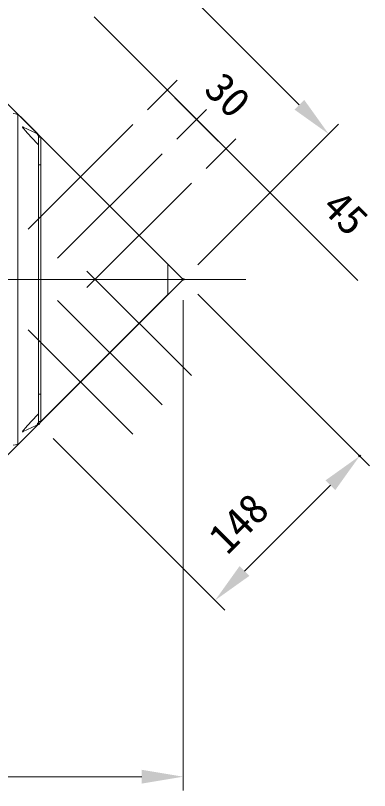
# Model space of a CAD drawing. Units: millimetres, scale not verified. Extents: x -203 to 203, y -143 to 143.
# Drawn here: x 51.3 to 76.9, y 49 to 105.1 of the extents above; entities that cross this region are included whole.
import ezdxf
from ezdxf.enums import TextEntityAlignment as Align

# ---------------------------------------------------------------- set-up
doc = ezdxf.new("R2010")
doc.units = ezdxf.units.MM
doc.header["$LTSCALE"] = 0.25
doc.header["$PDMODE"] = 32
doc.header["$PDSIZE"] = 0.125
for name, color, linetype, lineweight in [('0-1_DIMENSION_LINES$02_DIMENSI', 7, 'Continuous', 18), ('0-8_DIMENSION_LINES$03_LINES', 7, 'Continuous', 18), ('0-9_DIMENSION_LINES$04_SUB_LIN', 4, 'Continuous', 18), ('0-A_DIMENSION_LINES$01_CENTER_', 7, 'Continuous', 18)]:
    doc.layers.add(name, color=color, linetype=linetype, lineweight=lineweight)
doc.layers.add('0-2_DEFPOINTS', color=7, linetype='Continuous')
doc.styles.add('ＭＳ ゴシック', font='')
doc.styles.get('ＭＳ ゴシック').set_extended_font_data('MS Gothic')

# ---------------------------------------------------------------- blocks, each defined once
blk = doc.blocks.new('D8')
at = {"layer": '0-1_DIMENSION_LINES$02_DIMENSI'}
for p, q in [((237.6167, 247.5115), (260.2626, 270.1574)), ((281.8617, 247.1441), (261.6767, 267.3291)), ((274.5207, 235.5607), (284.69, 245.73))]:
    blk.add_line(p, q, dxfattribs=at)
for points in [[(262.0302, 267.6826), (261.3231, 266.9756), (259.5555, 269.4503)], [(281.5082, 246.7905), (282.2152, 247.4976), (283.9829, 245.0229)]]:
    blk.add_solid(points, dxfattribs=at)
at = {"layer": '0-2_DEFPOINTS'}
for p in [(259.5555, 269.4503), (236.556, 246.4508), (273.46, 234.5)]:
    blk.add_point(p, dxfattribs=at)
at = {"layer": '0-1_DIMENSION_LINES$02_DIMENSI', "style": 'ＭＳ ゴシック'}
blk.add_text('345', height=2.199, rotation=315, dxfattribs=at).set_placement((269.4458, 260.9741), align=Align.BOTTOM_LEFT)
blk = doc.blocks.new('D9')
at = {"layer": '0-1_DIMENSION_LINES$02_DIMENSI'}
for p, q in [((273.46, 233), (273.46, 197.5)), ((234.7564, 230.4135), (234.7564, 197.5)), ((270.4602, 198.5), (237.7562, 198.5))]:
    blk.add_line(p, q, dxfattribs=at)
for points in [[(237.7562, 199), (237.7562, 198), (234.7564, 198.5)], [(270.4602, 198), (270.4602, 199), (273.46, 198.5)]]:
    blk.add_solid(points, dxfattribs=at)
at = {"layer": '0-2_DEFPOINTS'}
for p in [(273.46, 234.5), (234.7564, 231.9135), (234.7564, 198.5)]:
    blk.add_point(p, dxfattribs=at)
at = {"layer": '0-1_DIMENSION_LINES$02_DIMENSI', "style": 'ＭＳ ゴシック'}
blk.add_text('390', height=2.199, dxfattribs=at).set_placement((249.8225, 199.5), align=Align.BOTTOM_LEFT)
blk = doc.blocks.new('D10')
at = {"layer": '0-1_DIMENSION_LINES$02_DIMENSI'}
for p, q in [((274.5202, 233.4388), (286.9375, 221.0096)), ((264.0602, 222.9888), (276.4775, 210.5596)), ((277.8929, 213.3873), (284.1085, 219.5969))]:
    blk.add_line(p, q, dxfattribs=at)
for points in [[(284.4618, 219.2432), (283.7551, 219.9506), (286.2307, 221.7171)], [(277.5395, 213.741), (278.2463, 213.0336), (275.7707, 211.2671)]]:
    blk.add_solid(points, dxfattribs=at)
at = {"layer": '0-2_DEFPOINTS'}
for p in [(273.46, 234.5), (263, 224.05), (286.2307, 221.7171)]:
    blk.add_point(p, dxfattribs=at)
at = {"layer": '0-1_DIMENSION_LINES$02_DIMENSI', "style": 'ＭＳ ゴシック'}
blk.add_text('148', height=2.199, rotation=44.973, dxfattribs=at).set_placement((277.1104, 214.0191), align=Align.BOTTOM_LEFT)

msp = doc.modelspace()

# ---------------------------------------------------------------- linework, layer by layer
at = {"layer": '0-1_DIMENSION_LINES$02_DIMENSI', "color": 1}
for p, q in [((57.0123, 105.0082), (76.1042, 85.9163)), ((62.3156, 99.7049), (59.1336, 102.8868)), ((64.4369, 97.5835), (61.255, 100.7655)), ((60.8763, 98.2655), (63.0227, 100.412)), ((62.9976, 96.1442), (65.144, 98.2906)), ((62.9976, 96.1442), (65.144, 98.2906)), ((66.5583, 95.4622), (63.3763, 98.6442)), ((67.6189, 94.4016), (64.4369, 97.5835)), ((65.1189, 94.0229), (67.2654, 96.1693)), ((65.1189, 94.0229), (67.2654, 96.1693)), ((69.7402, 92.2802), (66.5583, 95.4622)), ((64.5207, 87.0607), (70.4473, 92.9873)), ((72.9222, 89.0983), (69.7402, 92.2802))]:
    msp.add_line(p, q, dxfattribs=at)
at = {"layer": '0-8_DIMENSION_LINES$03_LINES'}
for p, q in [((63.46, 86), (28.46, 121)), ((51.7275, 97.7725), (52.9121, 96.5879)), ((53, 96.3757), (53, 86)), ((53, 96.3), (53.16, 96.3)), ((53.16, 96.3), (53.16, 75.7)), ((53.16, 96.3), (62.36, 87.1)), ((53, 94.3), (53.16, 94.3)), ((53, 90.7156), (53, 90.7136)), ((62.36, 84.9), (62.36, 87.1)), ((33, 55.54), (63.46, 86)), ((53, 75.6243), (53, 86)), ((53.16, 75.7), (62.36, 84.9)), ((53, 81.2844), (53, 81.2864)), ((53, 77.7), (53.16, 77.7)), ((51.7275, 74.2275), (52.9121, 75.4121)), ((53, 75.7), (53.16, 75.7))]:
    msp.add_line(p, q, dxfattribs=at)
for centre, radius, start, end in [((51.1686, 97.2), 0.8, 45.686, 90), ((51.1686, 97.2), 0.8, 45, 45.686), ((52.7, 96.3757), 0.3, 360, 45), ((52.7, 75.6243), 0.3, 315, 0), ((51.1686, 74.8), 0.8, 270, 314.314), ((51.1686, 74.8), 0.8, 314.314, 315)]:
    msp.add_arc(centre, radius, start, end, dxfattribs=at)
at = {"layer": '0-9_DIMENSION_LINES$04_SUB_LIN'}
for p, q in [((51.5, 97.9281), (51.5, 86)), ((51.8291, 97.0477), (51.8292, 97.048)), ((51.8291, 97.0475), (51.8291, 97.0477)), ((51.8291, 97.0472), (51.8291, 97.0475)), ((51.8291, 97.047), (51.8291, 97.0472)), ((51.8291, 97.0468), (51.8291, 97.047)), ((51.8291, 97.0466), (51.8291, 97.0468)), ((51.8291, 97.0464), (51.8291, 97.0466)), ((51.8291, 97.0462), (51.8291, 97.0464)), ((51.8292, 97.0458), (51.8291, 97.0462)), ((51.8292, 97.0486), (51.8293, 97.0487)), ((51.8292, 97.0484), (51.8292, 97.0486)), ((51.8292, 97.0483), (51.8292, 97.0484)), ((51.8292, 97.0482), (51.8292, 97.0483)), ((51.8292, 97.048), (51.8292, 97.0482)), ((51.8292, 97.0454), (51.8292, 97.0458)), ((51.8293, 97.0449), (51.8292, 97.0454)), ((51.8293, 97.049), (51.8294, 97.0491)), ((51.8293, 97.0488), (51.8293, 97.049)), ((51.8293, 97.0487), (51.8293, 97.0488)), ((51.8293, 97.0445), (51.8293, 97.0449)), ((51.8294, 97.0441), (51.8293, 97.0445)), ((51.8294, 97.0492), (51.8295, 97.0494)), ((51.8294, 97.0491), (51.8294, 97.0492)), ((51.8295, 97.0436), (51.8294, 97.0441)), ((51.8295, 97.0495), (51.8296, 97.0496)), ((51.8295, 97.0494), (51.8295, 97.0495)), ((51.8297, 97.043), (51.8295, 97.0436)), ((51.8296, 97.0497), (51.8297, 97.0499)), ((51.8296, 97.0496), (51.8296, 97.0497)), ((51.8297, 97.05), (51.8298, 97.0501)), ((51.8297, 97.0499), (51.8297, 97.05)), ((51.8298, 97.0425), (51.8297, 97.043)), ((51.8298, 97.0502), (51.8299, 97.0503)), ((51.8298, 97.0501), (51.8298, 97.0502)), ((51.8299, 97.0419), (51.8298, 97.0425)), ((51.8299, 97.0504), (51.83, 97.0505)), ((51.8299, 97.0503), (51.8299, 97.0504)), ((51.8303, 97.0409), (51.8299, 97.0419)), ((51.83, 97.0505), (51.8301, 97.0506)), ((51.8301, 97.0506), (51.8302, 97.0507)), ((51.8302, 97.0507), (51.8303, 97.0508)), ((51.8302, 97.0507), (51.8302, 97.0507)), ((51.8303, 97.0508), (51.8304, 97.0509)), ((51.8306, 97.0398), (51.8303, 97.0409)), ((51.8304, 97.0509), (51.8305, 97.051)), ((51.8305, 97.051), (51.8306, 97.0511)), ((51.8305, 97.051), (51.8305, 97.051)), ((51.8306, 97.0512), (51.8307, 97.0512)), ((51.8306, 97.0511), (51.8306, 97.0512)), ((51.8306, 97.0511), (51.8306, 97.0511)), ((51.831, 97.0388), (51.8306, 97.0398)), ((51.8307, 97.0513), (51.8308, 97.0513)), ((51.8307, 97.0512), (51.8307, 97.0513)), ((51.8308, 97.0513), (51.8309, 97.0513)), ((51.8309, 97.0514), (51.831, 97.0514)), ((51.8309, 97.0513), (51.8309, 97.0514)), ((51.831, 97.0515), (51.8311, 97.0515)), ((51.831, 97.0514), (51.831, 97.0515)), ((51.8314, 97.0377), (51.831, 97.0388)), ((51.8311, 97.0515), (51.8312, 97.0515)), ((51.8312, 97.0516), (51.8313, 97.0516)), ((51.8312, 97.0515), (51.8312, 97.0516)), ((51.8313, 97.0516), (51.8315, 97.0517)), ((51.8322, 97.0356), (51.8314, 97.0377)), ((51.8315, 97.0517), (51.8316, 97.0517)), ((51.8316, 97.0517), (51.8317, 97.0518)), ((51.8317, 97.0518), (51.8319, 97.0519)), ((51.8319, 97.0519), (51.832, 97.0519)), ((51.832, 97.0519), (51.8321, 97.0519)), ((51.8321, 97.0519), (51.8323, 97.052)), ((51.8335, 97.0328), (51.8322, 97.0356)), ((51.8323, 97.052), (51.8324, 97.052)), ((51.8324, 97.052), (51.8326, 97.0521)), ((51.8326, 97.0521), (51.8327, 97.0521)), ((51.8327, 97.0521), (51.8329, 97.0521)), ((51.8329, 97.0521), (51.8331, 97.0522)), ((51.8331, 97.0522), (51.8333, 97.0522)), ((51.8333, 97.0522), (51.8335, 97.0522)), ((51.8335, 97.0522), (51.8337, 97.0522)), ((51.8349, 97.03), (51.8335, 97.0328)), ((51.8337, 97.0522), (51.8338, 97.0523)), ((51.8338, 97.0523), (51.834, 97.0523)), ((51.834, 97.0523), (51.8342, 97.0523)), ((51.8342, 97.0523), (51.8344, 97.0523)), ((51.8344, 97.0523), (51.8346, 97.0523)), ((51.8346, 97.0523), (51.8348, 97.0523)), ((51.8348, 97.0523), (51.835, 97.0523)), ((51.8364, 97.0273), (51.8349, 97.03)), ((51.835, 97.0523), (51.8354, 97.0523)), ((51.8354, 97.0523), (51.8358, 97.0522)), ((51.8358, 97.0522), (51.8362, 97.0522)), ((51.8362, 97.0522), (51.8365, 97.0521)), ((51.8379, 97.0246), (51.8364, 97.0273)), ((51.8365, 97.0521), (51.8369, 97.0521)), ((51.8369, 97.0521), (51.8373, 97.052)), ((51.8373, 97.052), (51.8377, 97.0519)), ((51.8377, 97.0519), (51.8381, 97.0518)), ((51.84, 97.0208), (51.8379, 97.0246)), ((51.8381, 97.0518), (51.8388, 97.0516)), ((51.8388, 97.0516), (51.84, 97.0513)), ((51.84, 97.0513), (51.8412, 97.0509)), ((51.8423, 97.0172), (51.84, 97.0208)), ((51.8412, 97.0509), (51.8423, 97.0505)), ((51.8423, 97.0505), (51.8435, 97.0501)), ((51.8469, 97.0099), (51.8423, 97.0172)), ((51.8435, 97.0501), (51.8446, 97.0497)), ((51.8446, 97.0497), (51.8457, 97.0492)), ((51.8457, 97.0492), (51.848, 97.0482)), ((51.8526, 97.0012), (51.8469, 97.0099)), ((51.8586, 96.9927), (51.8526, 97.0012)), ((51.8743, 96.9711), (51.8586, 96.9927)), ((51.8906, 96.9499), (51.8743, 96.9711)), ((52.8268, 96.5808), (51.8906, 97.0173)), ((51.9319, 96.8984), (51.8906, 96.9499)), ((52.0515, 96.7586), (51.9319, 96.8984)), ((52.2129, 96.5788), (52.0515, 96.7586)), ((52.9121, 95.8384), (52.2129, 96.5788)), ((51.5, 74.0719), (51.5, 86)), ((52.9121, 76.1616), (52.2129, 75.4212)), ((52.8268, 75.4192), (51.8906, 74.9827)), ((52.0515, 75.2414), (51.9319, 75.1016)), ((52.2129, 75.4212), (52.0515, 75.2414)), ((51.8292, 74.9542), (51.8291, 74.9538)), ((51.8291, 74.9538), (51.8291, 74.9536)), ((51.8291, 74.9536), (51.8291, 74.9534)), ((51.8291, 74.9534), (51.8291, 74.9532)), ((51.8291, 74.9532), (51.8291, 74.953)), ((51.8291, 74.953), (51.8291, 74.9528)), ((51.8291, 74.9528), (51.8291, 74.9525)), ((51.8291, 74.9525), (51.8291, 74.9523)), ((51.8291, 74.9523), (51.8292, 74.952)), ((51.8293, 74.9551), (51.8292, 74.9546)), ((51.8292, 74.9546), (51.8292, 74.9542)), ((51.8292, 74.952), (51.8292, 74.9518)), ((51.8292, 74.9518), (51.8292, 74.9517)), ((51.8292, 74.9517), (51.8292, 74.9516)), ((51.8292, 74.9516), (51.8292, 74.9514)), ((51.8292, 74.9514), (51.8293, 74.9513)), ((51.8294, 74.9559), (51.8293, 74.9555)), ((51.8293, 74.9555), (51.8293, 74.9551)), ((51.8293, 74.9513), (51.8293, 74.9512)), ((51.8293, 74.9512), (51.8293, 74.951)), ((51.8293, 74.951), (51.8294, 74.9509)), ((51.8295, 74.9564), (51.8294, 74.9559)), ((51.8294, 74.9509), (51.8294, 74.9508)), ((51.8294, 74.9508), (51.8295, 74.9506)), ((51.8297, 74.957), (51.8295, 74.9564)), ((51.8295, 74.9506), (51.8295, 74.9505)), ((51.8295, 74.9505), (51.8296, 74.9504)), ((51.8296, 74.9504), (51.8296, 74.9503)), ((51.8296, 74.9503), (51.8297, 74.9501)), ((51.8298, 74.9575), (51.8297, 74.957)), ((51.8297, 74.9501), (51.8297, 74.95)), ((51.8297, 74.95), (51.8298, 74.9499)), ((51.8299, 74.9581), (51.8298, 74.9575)), ((51.8298, 74.9499), (51.8298, 74.9498)), ((51.8298, 74.9498), (51.8299, 74.9497)), ((51.8303, 74.9591), (51.8299, 74.9581)), ((51.8299, 74.9497), (51.8299, 74.9496)), ((51.8299, 74.9496), (51.83, 74.9495)), ((51.83, 74.9495), (51.8301, 74.9494)), ((51.8301, 74.9494), (51.8302, 74.9493)), ((51.8302, 74.9493), (51.8303, 74.9492)), ((51.8302, 74.9493), (51.8302, 74.9493)), ((51.8306, 74.9602), (51.8303, 74.9591)), ((51.8303, 74.9492), (51.8304, 74.9491)), ((51.8304, 74.9491), (51.8305, 74.949)), ((51.8305, 74.949), (51.8306, 74.9489)), ((51.8305, 74.949), (51.8305, 74.949)), ((51.831, 74.9612), (51.8306, 74.9602)), ((51.8306, 74.9489), (51.8306, 74.9488)), ((51.8306, 74.9489), (51.8306, 74.9489)), ((51.8306, 74.9488), (51.8307, 74.9488)), ((51.8307, 74.9488), (51.8307, 74.9487)), ((51.8307, 74.9487), (51.8308, 74.9487)), ((51.8308, 74.9487), (51.8309, 74.9487)), ((51.8309, 74.9487), (51.8309, 74.9486)), ((51.8309, 74.9486), (51.831, 74.9486)), ((51.8314, 74.9623), (51.831, 74.9612)), ((51.831, 74.9486), (51.831, 74.9485)), ((51.831, 74.9485), (51.8311, 74.9485)), ((51.8311, 74.9485), (51.8312, 74.9485)), ((51.8312, 74.9485), (51.8312, 74.9484)), ((51.8312, 74.9484), (51.8313, 74.9484)), ((51.8313, 74.9484), (51.8315, 74.9483)), ((51.8322, 74.9644), (51.8314, 74.9623)), ((51.8315, 74.9483), (51.8316, 74.9483)), ((51.8316, 74.9483), (51.8317, 74.9482)), ((51.8317, 74.9482), (51.8319, 74.9481)), ((51.8319, 74.9481), (51.832, 74.9481)), ((51.832, 74.9481), (51.8321, 74.9481)), ((51.8321, 74.9481), (51.8323, 74.948)), ((51.8335, 74.9672), (51.8322, 74.9644)), ((51.8323, 74.948), (51.8324, 74.948)), ((51.8324, 74.948), (51.8326, 74.9479)), ((51.8326, 74.9479), (51.8327, 74.9479)), ((51.8327, 74.9479), (51.8329, 74.9479)), ((51.8329, 74.9479), (51.8331, 74.9478)), ((51.8331, 74.9478), (51.8333, 74.9478)), ((51.8333, 74.9478), (51.8335, 74.9478)), ((51.8349, 74.97), (51.8335, 74.9672)), ((51.8335, 74.9478), (51.8337, 74.9478)), ((51.8337, 74.9478), (51.8338, 74.9477)), ((51.8338, 74.9477), (51.834, 74.9477)), ((51.834, 74.9477), (51.8342, 74.9477)), ((51.8342, 74.9477), (51.8344, 74.9477)), ((51.8344, 74.9477), (51.8346, 74.9477)), ((51.8346, 74.9477), (51.8348, 74.9477)), ((51.8348, 74.9477), (51.835, 74.9477)), ((51.8364, 74.9727), (51.8349, 74.97)), ((51.835, 74.9477), (51.8354, 74.9477)), ((51.8354, 74.9477), (51.8358, 74.9478)), ((51.8358, 74.9478), (51.8362, 74.9478)), ((51.8362, 74.9478), (51.8365, 74.9479)), ((51.8379, 74.9754), (51.8364, 74.9727)), ((51.8365, 74.9479), (51.8369, 74.9479)), ((51.8369, 74.9479), (51.8373, 74.948)), ((51.8373, 74.948), (51.8377, 74.9481)), ((51.8377, 74.9481), (51.8381, 74.9482)), ((51.84, 74.9792), (51.8379, 74.9754)), ((51.8381, 74.9482), (51.8388, 74.9484)), ((51.8388, 74.9484), (51.84, 74.9487)), ((51.8423, 74.9829), (51.84, 74.9792)), ((51.84, 74.9487), (51.8412, 74.9491)), ((51.8412, 74.9491), (51.8423, 74.9495)), ((51.8469, 74.9901), (51.8423, 74.9829)), ((51.8423, 74.9495), (51.8435, 74.9499)), ((51.8435, 74.9499), (51.8446, 74.9503)), ((51.8446, 74.9503), (51.8457, 74.9508)), ((51.8457, 74.9508), (51.848, 74.9518)), ((51.8526, 74.9988), (51.8469, 74.9901)), ((51.8586, 75.0073), (51.8526, 74.9988)), ((51.8743, 75.0289), (51.8586, 75.0073)), ((51.8906, 75.0501), (51.8743, 75.0289)), ((51.9319, 75.1016), (51.8906, 75.0501))]:
    msp.add_line(p, q, dxfattribs=at)
for centre, radius, start, end in [((51.9498, 97.144), 0.1398, 223.2575, 244.05993), ((52.7, 96.3089), 0.3, 0, 64.93819), ((52.7053, 95.6284), 0.2947, 0.05737, 45.42507), ((52.7053, 76.3716), 0.2947, 314.57493, 359.94263), ((52.7, 75.6911), 0.3, 295.06181, 360), ((51.9498, 74.856), 0.1398, 115.94007, 136.7425)]:
    msp.add_arc(centre, radius, start, end, dxfattribs=at)
at = {"layer": '0-A_DIMENSION_LINES$01_CENTER_'}
for p, q in [((52.2551, 89.6444), (59.8156, 97.2049)), ((54.3765, 87.5231), (61.9369, 95.0835)), ((56.4978, 85.4017), (64.0583, 92.9622)), ((56.4978, 86.5983), (64.0583, 79.0378)), ((68, 86), (18, 86)), ((54.3765, 84.4769), (61.9369, 76.9165)), ((52.2551, 82.3556), (59.8156, 74.7951))]:
    msp.add_line(p, q, dxfattribs=at)

# ---------------------------------------------------------------- block references
at = {"layer": '0-1_DIMENSION_LINES$02_DIMENSI'}
for name in ['D8', 'D9', 'D10']:
    msp.add_blockref(name, (-210, -148.5), dxfattribs=at)

# ---------------------------------------------------------------- texts
at = {"layer": '0-1_DIMENSION_LINES$02_DIMENSI', "style": 'ＭＳ ゴシック'}
for s, p in [('30', (64.3954, 99.1627)), ('45', (72.9001, 90.6332))]:
    msp.add_text(s, height=2.199, rotation=315, dxfattribs=at).set_placement(p, align=Align.BOTTOM_LEFT)

doc.saveas('drawing.dxf')
